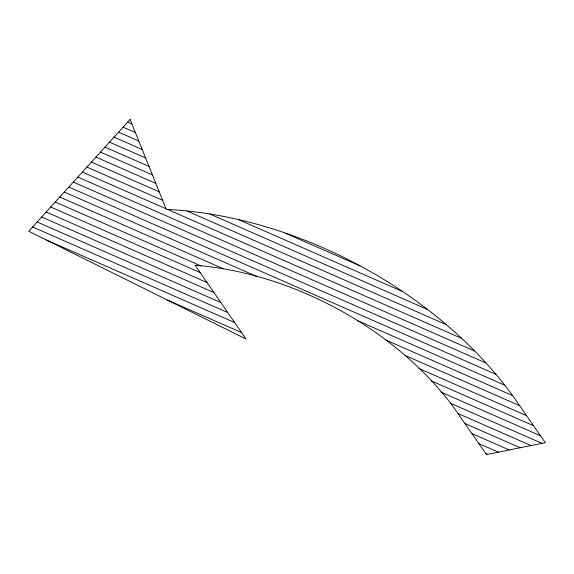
<?xml version="1.0" encoding="UTF-8"?>
<svg xmlns="http://www.w3.org/2000/svg" width="574" height="574" viewBox="0 0 574 574"><rect width="100%" height="100%" fill="white"/><g stroke="black" fill="none" stroke-linecap="round" stroke-linejoin="round"><path stroke-width="0.86" d="M127.65 122.176L131.991 124.077M123.123 127.163L135.392 132.544M118.596 132.156L138.793 141.01M114.068 137.15L142.201 149.484M109.541 142.137L145.602 157.95M105.013 147.131L149.003 166.417M100.486 152.117L152.411 174.883M285.371 233.188L360.027 265.92M95.958 157.111L155.812 183.357M238.684 219.691L402.661 291.592M91.431 162.098L159.213 191.824M209.725 213.973L427.228 309.343M86.904 167.091L162.621 200.29M187.303 211.117L445.89 324.497M82.376 172.085L166.022 208.757M167.687 209.488L461.582 338.359M77.849 177.072L474.418 350.958M73.321 182.066L485.539 362.811M68.794 187.052L495.771 374.277M64.266 192.046L256.793 276.467M357.616 320.672L504.41 385.039M59.739 197.033L223.343 268.776M385.384 339.822L512.661 395.63M55.212 202.026L201.072 265.984M405.129 355.457L519.714 405.703M50.684 207.013L200.132 272.55M418.905 368.479L526.695 415.741M46.157 212.007L207.042 282.552M431.275 380.878L533.605 425.743M41.629 217.001L213.944 292.553M440.868 392.056L540.507 435.745M37.102 221.987L220.854 302.563M450.454 403.235L541.964 443.358M32.575 226.981L227.763 312.565M458.152 413.589L531.065 445.56M46.229 239.946L234.666 322.566M465.17 423.641L520.173 447.756M167.493 300.094L241.575 332.576M472.079 433.643L509.281 449.959M478.981 443.652L498.39 452.154M485.891 453.654L487.491 454.357M130.126 119.449L28.7 231.25L246.052 339.055L195.081 265.231A258.092 168.641 28 0 1 452.011 405.05L486.515 454.551L545.3 442.683L512.891 395.924A332.54 217.288 28 0 0 166.273 209.388L130.126 119.449"/></g></svg>
